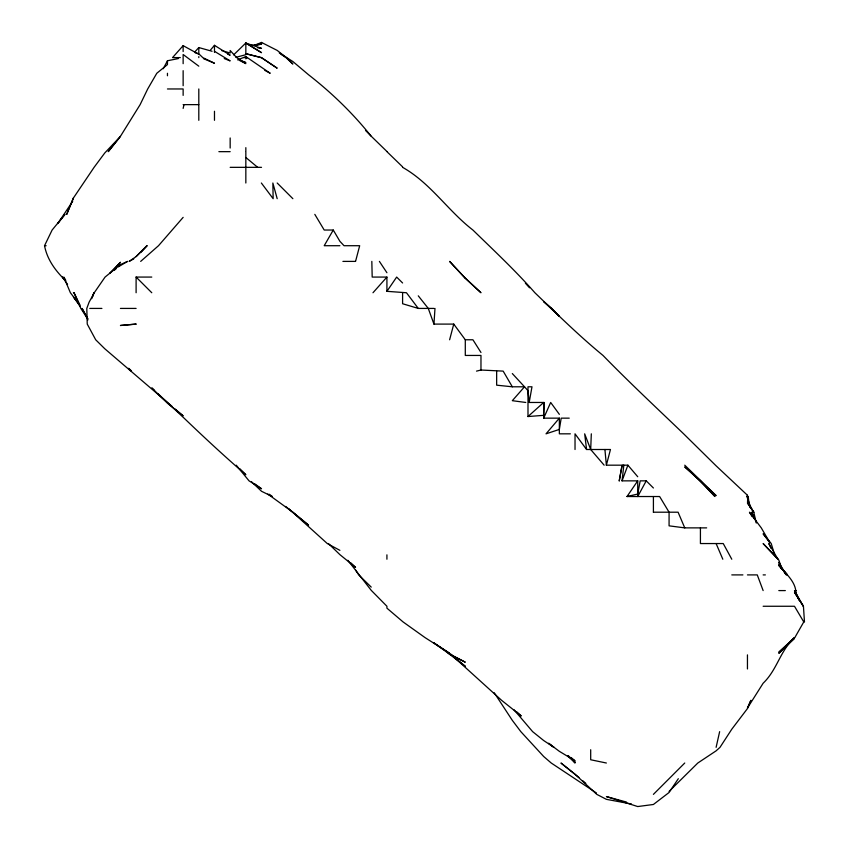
<?xml version="1.0" encoding="UTF-8"?>
<svg xmlns="http://www.w3.org/2000/svg" width="849" height="849" viewBox="0 0 849 849"><rect width="100%" height="100%" fill="white"/><g stroke="black" fill="none" stroke-linecap="round" stroke-linejoin="round"><path stroke-width="1.27" d="M604.138 465.178L590.692 449.503L591.318 433.828M544.379 402.468L543.678 415.331L527.993 416.541L527.993 386.794L531.994 386.794L529.182 402.468L543.678 402.468L543.678 418.154L559.353 418.154L559.353 433.828L570.369 433.828M476.512 371.119L480.969 370.026L480.969 355.444L465.294 355.444L465.294 339.77L453.759 324.095L433.945 324.095L434.985 308.42M795.906 593.196C796.129 581.915 785.558 573.393 778.809 565.434L787.405 574.9L786.216 574.9L778.809 562.346L781.197 568.055M653.412 487.995L646.238 480.852L637.726 496.527L637.726 480.852L622.052 480.852L623.824 465.178L622.052 465.475L619.239 480.852L622.052 465.475M716.11 747.332L719.644 731.658M183.14 108.396L184 104.639M637.726 476.735L627.899 465.178L606.377 465.178L610.463 449.503L586.574 449.503L575.028 433.828L575.028 449.503M355.561 261.396L359.679 245.711L344.025 245.711L339.897 241.318L333.264 230.037L324.212 230.037L314.809 214.362M449.62 339.77L453.759 324.095M92.806 296.259L93.921 292.746L91.724 298.689M622.052 480.852L627.899 465.178M543.678 418.154L550.683 402.468L559.353 414.354M751.068 508.434L746.887 496.527L747.449 495.264L716.11 465.836L683.636 433.828C656.595 407.881 629.194 382.315 603.002 355.444C579.082 335.811 557.188 314.172 534.881 292.746C515.46 270.598 493.948 250.551 472.904 230.037C447.879 210.743 430.549 183.055 402.596 167.338M64.747 279.756C55.1 270.343 47.109 259.221 44.53 245.711L52.118 230.037L64.98 214.362L57.721 223.605L72.696 201.277M163.273 68.727L167.455 60.757L178.311 58.581M794.813 637.61L803.77 621.935L804.47 621.935L803.441 606.26L794.484 592.284L803.324 606.26L794.484 590.586L797.19 596.614M333.264 230.037L324.212 245.711L339.897 245.711M73.407 198.019L66.7 214.362L73.407 198.019L94.09 167.338L104.756 152.979L120.431 136.445L108.226 151.663L120.643 135.989L140.127 104.639L147.705 88.965L156.789 73.279L167.455 64.577L167.455 60.757M678.33 778.692L669.076 792.488L653.412 804.481L637.726 806.55L606.377 796.564L626.445 802.061M433.945 308.42L418.27 308.42L406.459 292.746L386.921 291.324L396.663 277.071L402.596 282.972M706.655 527.876L684.75 527.876L669.076 525.839L669.076 512.202L659.631 496.527L627.008 496.527L637.726 480.852M136.01 324.095L120.431 325.485L136.105 324.095M559.353 418.154L546.034 433.828L559.353 429.435L561.2 418.154L569.233 418.154M210.467 50.049L214.479 45.326L230.164 55.206L227.744 54.166M183.14 217.365L158.508 245.711L140.669 261.396M198.804 54.23L183.14 45.655L172.538 57.605L180.296 57.605M372.987 292.746L386.921 277.071L372.191 277.071L371.83 261.396M194.654 52.118L198.804 47.555L212.07 51.269M141.104 252.121L146.973 245.711L136.105 256.6L129.144 261.396L133.781 258.871M136.105 256.6L146.973 245.711M783.415 648.668L778.809 653.284L794.484 638.618M786.185 645.909L794.484 637.61C780.093 650.759 777.27 669.712 763.134 683.243L747.449 708.055L750.898 700.308L747.449 708.575L731.785 729.206L720.005 747.332L716.11 750.845L697.814 763.018L669.076 791.406M653.412 794.367L684.75 763.018M233.655 54.867L245.839 42.991L261.513 52.67L245.839 43.076L261.513 48.34L257.597 47.777M778.809 651.936L794.484 637.822M527.993 416.541L543.678 402.468M114.36 270.215L116.377 268.496M118.404 266.788L127.552 261.396L120.431 264.623L105.064 277.071L94.239 292.746L89.081 302.233L86.8 308.42L87.245 324.095L95.693 339.77L104.756 348.737L172.358 406.66M237.603 59.886L245.839 56.596L270.205 73.279L264.771 70.361M254.275 45.347L261.513 42.45L277.188 50.409L286.357 57.605L292.863 64.015L285.964 57.605L281.083 54.283M256.695 45.443L261.513 43.978L261.513 42.45M235.958 57.286L245.839 54.718L245.839 42.991M627.008 496.527L637.726 494.044L640.178 480.852L646.238 480.852M653.38 512.202L678.086 512.202L684.75 527.876M251.06 45.4L261.513 43.978M243.801 57.605L247.282 57.605L245.839 58.825M167.455 88.965L183.14 88.965L183.14 95.385M183.14 104.639L198.804 104.639M218.883 151.663L230.164 151.663M230.164 167.338L261.513 167.338M261.365 183.013L273.145 198.687L272.858 183.013L277.188 198.687M44.53 245.711L46.133 245.711M342.911 261.396L355.444 261.396M136.105 292.746L136.105 277.071L151.78 277.071M73.407 292.746L74.022 292.746L79.976 305.056M89.761 308.42L101.912 308.42M120.431 308.42L136.105 308.42M465.294 339.77L472.925 339.77L480.969 352.484M480.969 370.026L503.17 371.119L512.318 386.794L524.523 386.794L527.993 390.699L529.182 402.468M746.887 496.527L747.449 496.527M753.774 512.202L747.449 502.926L753.774 512.202L756.3 523.058M731.785 574.9L742.907 574.9M747.449 574.9L757.266 574.9L763.134 590.586M763.134 574.9L765.363 574.9M778.809 590.586L785.336 590.586M796.192 590.586L795.035 590.586L799.015 600.222M763.134 606.26L794.484 606.26L803.77 621.935M512.318 386.794L496.654 385.17L496.654 371.119M525.786 402.468L512.318 400.686L524.523 386.794L512.318 373.56M243.43 62.094L245.839 62.529L238.643 59.579M631.454 803.982L606.377 799.334L596.794 794.367L575.028 774.235L560.966 763.018L578.954 777.472M606.377 763.018L590.692 759.759L590.692 749.731M245.839 53.636L261.492 57.605L277.188 68.185L261.513 57.753L247.091 54.103M195.185 52.765L198.804 53.795L202.784 57.605L214.479 63.229L203.463 58.634M221.716 50.579L230.164 53.009L230.164 50.516L236.669 57.605L245.839 63.622L239.301 60.343M418.27 308.42L402.596 303.74L402.596 292.746M224.242 58.549L230.164 60.884L214.479 51.311M448.113 653.284L465.294 662.188L449.62 654.25L433.945 642.905L449.62 653.284L425.052 637.61L403.084 621.935L386.921 608.16L386.921 606.26L371.236 590.352L347.857 560.287M339.897 550.343L327.289 543.551L288.947 508.912M279.289 52.946L292.863 61.521L308.537 74.744C331.556 92.69 352.77 113.15 370.981 135.989L386.921 151.483M596.444 792.987L551.224 763.018L543.678 756.501L520.84 731.658L512.318 720.345L494.214 692.731M254.573 483.728L261.513 488.769L249.033 480.852L236.245 465.178M198.804 66.18L183.14 54.506L183.14 63.686M449.62 654.261L465.294 666.327L450.596 654.101L501.589 700.308L521.222 715.983L516.776 711.876M269.303 494.267L272.221 496.527L261.513 491.274L251.506 481.723M548.783 743.342L553.898 747.332L543.678 740.53L532.641 731.658L514.016 709.753M548.709 743.342L559.353 751.333L575.028 760.8L571.112 757.541M245.839 157.479L257.672 167.338M175.297 409.165L183.14 415.861L167.455 403.243L151.78 387.919L154.55 390.487M582.881 780.847L585.821 783.383M285.667 506.45L308.537 525.138L292.863 512.202L267.785 494.044M568.575 756.226L575.028 762.169L568.575 756.056M158.243 393.904L184.095 418.154C204.312 437.553 224.667 456.444 245.839 474.74L239.736 468.659M777.992 559.226L763.134 543.551L778.809 560.064L781.865 568.724M350.849 562.866L355.561 567.408L339.897 554.641L328.414 543.551M386.921 151.663L402.596 166.85M371.236 587.115L358.713 574.9L355.561 569.944M128.751 368.392L131.521 371.119L128.677 368.392M277.188 183.013L292.863 198.687M136.105 277.071L151.78 292.746M567.652 755.631L575.028 763.018L572.948 759.876M525.393 283.195L529.521 287.8M365.537 130.459L370.981 135.989M64.959 279.756L62.433 277.071L67.549 284.383M787.405 574.9L778.809 564.638L781.77 568.745M79.254 304.324L70.393 292.746L63.771 277.071L65.829 280.425M79.541 304.568L73.407 296.863L80.114 306.319M418.27 295.834L428.278 308.42L433.945 324.095M769.682 542.575L763.134 533.766L771.221 543.551L774.49 554.408M783.988 571.823L785.474 573.882M379.397 261.396L386.921 272.731M87.702 318.884L80.825 308.42L74.022 292.746M752.214 516.68L749.455 512.202L761.277 527.876L769.746 542.405M777.939 559.226L768.844 543.551L771.019 548.38M753.679 512.202L747.449 501.027L750.346 507.734M87.808 318.693L82.088 308.42L87.914 319.956M731.785 559.226L723.242 543.551L700.425 543.551L700.425 527.876M756.47 522.284L751.736 512.202L753.923 518.23M716.11 543.551L722.817 559.226M590.692 449.503L584.664 433.828L586.574 449.503M748.521 503.404L747.449 495.264M748.213 496.527L748.967 503.054M604.913 449.503L606.377 465.178M747.449 654.887L747.449 668.959M653.412 496.527L653.412 512.202M386.921 277.071L386.921 291.324M386.921 554.843L386.921 559.226M245.839 56.596L245.839 57.605M245.839 147.652L245.839 150.92M245.839 151.663L245.839 183.013M230.164 137.963L230.164 148.044M214.479 45.326L214.479 52.351M214.479 111.261L214.479 120.314M198.804 47.555L198.804 53.222M198.804 56.607L198.804 57.605M198.804 88.965L198.804 120.314M183.14 45.655L183.14 51.566M183.14 70.669L183.14 85.707M167.455 73.279L167.455 75.752M120.431 262.362L109.818 273.389L120.431 262.362M551.723 308.42L543.678 301.575L559.353 316.327L551.723 308.42M700.425 480.608L684.75 466.897L716.11 495.593L684.75 465.178L714.943 496.527L700.425 480.608M465.294 278.313L449.62 261.396L464.212 277.071L480.969 292.746L465.294 278.313"/></g></svg>
